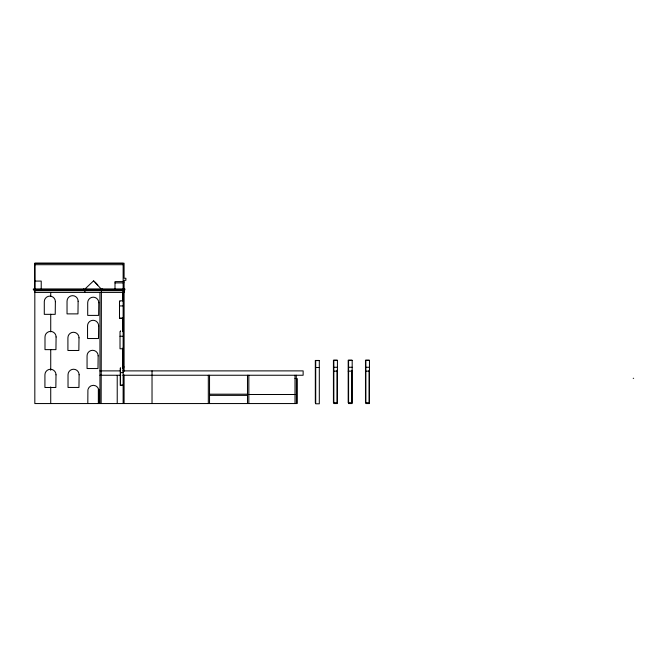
<?xml version="1.0" encoding="UTF-8"?>
<svg xmlns="http://www.w3.org/2000/svg" width="667" height="667" viewBox="0 0 667 667"><rect width="100%" height="100%" fill="white"/><g stroke="black" fill="none" stroke-linecap="round" stroke-linejoin="round"><path stroke-width="1" d="M87.902 390.153L87.811 403.552M123.137 292.413L123.562 289.887M101.409 290.679L101.142 403.552M85.059 288.936L93.739 280.699M115.007 282.9L123.72 282.891L123.72 281.599L115.007 281.599L115.007 288.936M34.776 264.699L123.137 264.699M34.776 281.082L41.221 281.082L41.221 288.936M123.137 289.728L33.35 289.728L33.35 288.936L124.879 288.936L124.879 289.887L122.87 289.887M123.137 290.679L34.192 290.679L34.192 289.728M123.137 300.809L119.918 300.809L119.918 301.442M119.493 305.928L123.137 305.928M119.918 318.076L123.137 318.076M123.137 318.442L119.493 318.442L119.493 301.176M120.018 336.26L123.137 336.26M123.137 348.774L120.018 348.774L120.018 331.507M337.027 360.213L333.433 360.213L333.433 402.701L337.027 402.701L337.027 370.252M351.784 360.213L348.199 360.213L348.199 402.701L351.784 402.701L351.784 370.252M369.076 360.213L365.483 360.213L365.483 402.701L369.076 402.701L369.076 370.252M318.909 360.455L315.324 360.455L315.324 402.951M122.403 366.975L124.087 366.975M333.833 367.267L337.419 367.267M348.591 367.267L352.184 367.267M365.875 367.267L369.468 367.267M315.716 367.509L319.31 367.509M99.95 370.885L120.552 370.885M122.611 370.885L303.135 370.885L303.135 375.246L122.861 375.246M333.433 371.144L337.419 371.144M348.199 371.144L352.184 371.144M365.483 371.144L369.468 371.144M120.502 372.62L123.137 372.62M99.95 375.246L120.777 375.246M633.225 378.297L633.65 378.297M295.006 378.539L297.065 378.539L297.065 403.552L34.826 403.552L34.826 290.67M123.137 385.142L120.502 385.142L120.502 367.867M123.137 385.368L120.235 385.368L120.235 368.092M209.53 394.189L247.49 394.189M248.833 394.497L296.381 394.497M209.53 395.373L247.49 395.373M95.089 282.116L97.782 284.967M93.739 281.04L101.142 288.936M84.801 290.679L85.059 292.413M34.567 290.679L34.826 292.413L124.087 292.413L124.512 289.887M98.899 390.87L98.708 389.436A5.544 5.544 0 0 0 87.994 389.436M296.698 378.539L296.698 403.552M296.54 378.539L296.54 403.552M296.381 378.539L296.381 403.552M296.273 375.246L296.273 378.539M295.006 375.246L295.006 403.552M248.833 375.246L248.833 403.552M247.49 375.246L247.49 403.552M209.53 375.246L209.53 403.552M208.321 375.246L208.321 403.552M152.026 370.885L152.026 403.552M124.087 288.936L124.087 280.307L125.888 280.307L125.888 278.264L124.087 278.264L124.087 263.207L34.826 263.207L34.826 288.936L34.776 263.332L123.137 263.332L123.137 281.599M124.087 290.67L124.087 371.352M124.087 374.946L124.087 403.552M123.929 288.936L123.929 289.887M123.137 282.891L123.137 403.552M122.611 292.413L122.611 300.85M122.611 318.226L122.611 331.649M122.611 348.166L122.611 368.818M120.502 330.824L120.502 331.466M117.225 375.504L117.225 403.552M102.618 288.936L102.618 289.728M101.776 289.728L101.776 290.679M99.95 292.413L99.95 403.552M84.426 289.728L84.426 290.679M83.583 288.936L83.583 289.728M50.725 292.413L50.725 296.565M50.725 314.224L50.725 331.883M50.725 349.533L50.725 370.31M50.725 386.927L50.725 403.552M55.378 301.659L55.219 314.34L44.289 314.34L44.289 301.659A5.544 5.544 0 0 1 49.833 296.115A5.544 5.544 0 0 1 55.378 301.659M56.095 336.96L55.936 349.633L44.997 349.633L44.997 336.96A5.544 5.544 0 0 1 50.542 331.416A5.544 5.544 0 0 1 56.095 336.96M56.011 374.812L55.853 387.494L44.922 387.494L44.922 374.812A5.544 5.544 0 0 1 50.467 369.268A5.544 5.544 0 0 1 56.011 374.812M78.122 301.209L77.964 313.882L67.034 313.882L67.034 301.209A5.544 5.544 0 0 1 72.578 295.664A5.544 5.544 0 0 1 78.122 301.209M79.006 337.81L78.848 350.483L67.909 350.483L67.909 337.81A5.544 5.544 0 0 1 73.462 332.266A5.544 5.544 0 0 1 79.006 337.81M79.115 374.779L78.956 387.452L68.026 387.452L68.026 374.779A5.544 5.544 0 0 1 73.57 369.235A5.544 5.544 0 0 1 79.115 374.779M98.791 302.726L98.633 315.399L87.702 315.399L87.702 302.726A5.544 5.544 0 0 1 93.247 297.182A5.544 5.544 0 0 1 98.791 302.726M98.157 355.844L97.999 368.526L87.06 368.526L87.06 355.844A5.544 5.544 0 0 1 92.613 350.3A5.544 5.544 0 0 1 98.157 355.844M98.649 325.838L98.491 338.519L87.552 338.519L87.552 325.838A5.544 5.544 0 0 1 93.105 320.293A5.544 5.544 0 0 1 98.649 325.838M337.419 360.33L333.833 360.33L333.833 403.552L337.419 403.552L337.419 360.33M352.184 360.33L348.591 360.33L348.591 403.552L352.184 403.552L352.184 360.33M369.468 360.33L365.875 360.33L365.875 403.552L369.468 403.552L369.468 360.33M319.31 360.572L315.716 360.572L315.716 403.793L319.31 403.793L319.31 360.572M99.241 389.436L98.349 389.436L98.349 403.435L99.241 403.435L99.241 389.436"/></g></svg>
